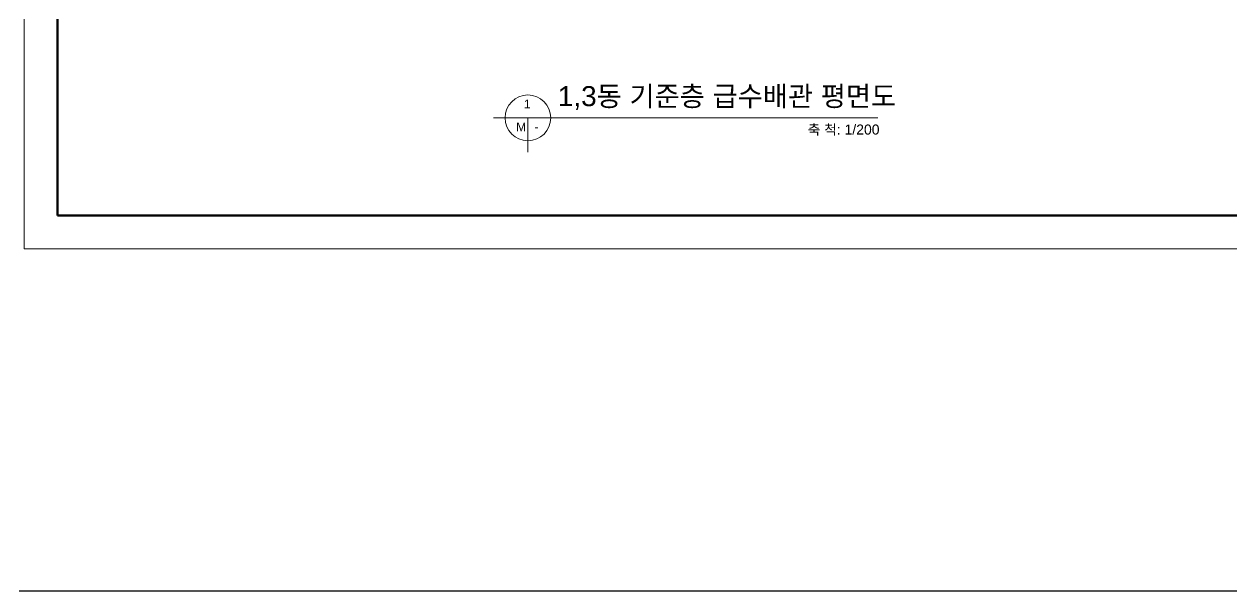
# Model space of a CAD drawing. Header units: millimetres. Extents: x 77978 to 1977917, y -128530 to 383426.
# Drawn here: x 1580897 to 1638850, y 65293 to 92480 of the extents above; entities that cross this region are included whole.
import ezdxf

# ---------------------------------------------------------------- set-up
doc = ezdxf.new("R2010")
doc.units = ezdxf.units.MM
doc.header["$LTSCALE"] = 20
doc.layers.get('0').update_dxf_attribs({"lineweight": 0})
doc.layers.add('TXT', color=2, linetype='Continuous')
doc.layers.add('급수', color=3, linetype='Continuous', lineweight=30)
doc.styles.add('Arial', font='arial.ttf')
doc.styles.add('TEXT', font='arial.ttf')

# ---------------------------------------------------------------- blocks, each defined once
blk = doc.blocks.new('상수도 도각-다중')
at = {"lineweight": 100}
for p, q in [((3000, 86100), (3000, 3000)), ((3000, 3000), (123000, 3000))]:
    blk.add_line(p, q, dxfattribs=at)
blk.add_lwpolyline([(0, 0), (126000, 0), (126000, 89100), (0, 89100)], close=True)

msp = doc.modelspace()

# ---------------------------------------------------------------- linework, layer by layer
at = {"color": 4}
for p, q in [((1603422.9, 87984.8), (1621859.5, 87984.8)), ((1605068.6, 87984.8), (1605068.6, 86339.1))]:
    msp.add_line(p, q, dxfattribs=at)
msp.add_circle((1605068.6, 87984.8), 1097.1, dxfattribs=at)
at = {"layer": '급수', "color": 5}
msp.add_line((78096.9, 65293.2), (1977917.3, 65293.2), dxfattribs=at)

# ---------------------------------------------------------------- block references
at = {"color": 0, "xscale": 0.5333333333333333, "yscale": 0.5333333333333333, "zscale": 0.5333333333333333}
msp.add_blockref('상수도 도각-다중', (1580896.9, 81693.2), dxfattribs=at)

# ---------------------------------------------------------------- texts
at = {"layer": 'TXT'}
for s, height, style, p in [('1,3동 기준층 급수배관 평면도', 960, 'TEXT', (1606505.1, 88546.4)), ('1', 411.4, 'Arial', (1604878.8, 88444.5)), ('M', 411.4, 'Arial', (1604506.6, 87341.9)), ('-', 411.4, 'Arial', (1605383.7, 87341.9)), ('축 척: 1/200', 480, 'TEXT', (1618501.5, 87184.6))]:
    msp.add_text(s, height=height, dxfattribs=dict(at, style=style)).set_placement(p)

doc.saveas('drawing.dxf')
